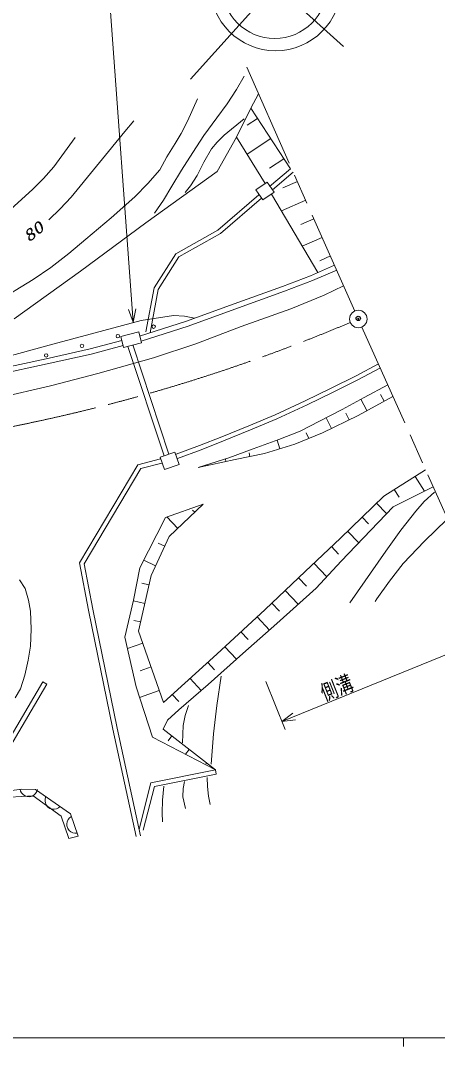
# Model space of a CAD drawing. Units: millimetres, scale not verified. Extents: x 40000 to 680000, y 20000 to 380000.
# Drawn here: x 224162 to 271878, y 204000 to 321291 of the extents above; entities that cross this region are included whole.
import ezdxf
from ezdxf.enums import TextEntityAlignment as Align

# ---------------------------------------------------------------- set-up
doc = ezdxf.new("R2010")
doc.units = ezdxf.units.MM
doc.header["$LTSCALE"] = 1000
doc.header["$PDMODE"] = 32
doc.header["$PDSIZE"] = 500
doc.linetypes.add('CHAIN', pattern=[18.5, 12, -1.5, 3.5, -1.5])
for name, color, linetype, lineweight in [('M-BGD', 7, 'Continuous', 13), ('M-BMK', 2, 'CHAIN', 13), ('M-BMK-SRVR', 3, 'Continuous', 13), ('M-STR-HTXT', 7, 'Continuous', 13), ('M-STR-STRC', 7, 'Continuous', 13), ('M-TTL-BAND', 7, 'Continuous', 13)]:
    doc.layers.add(name, color=color, linetype=linetype, lineweight=lineweight)
doc.layers.add('M-OTRS', color=6, linetype='Continuous')
doc.styles.add('ＭＳ ゴシック', font='')
doc.styles.get('ＭＳ ゴシック').set_extended_font_data('MS Gothic')

msp = doc.modelspace()

# ---------------------------------------------------------------- linework, layer by layer
at = {"layer": 'M-BGD'}
for p, q in [((250532, 311260), (251402, 312921)), ((248884, 307964), (250532, 311260)), ((250532, 311260), (255055, 304333)), ((251286, 310106), (250101, 309332)), ((246663, 304024), (248884, 307964)), ((252171, 302672), (248884, 307964)), ((252794, 307797), (250086, 306029)), ((254301, 305488), (252645, 304407)), ((238495, 298148), (246663, 304024)), ((252669, 302308), (255055, 304333)), ((252993, 301927), (255378, 303952)), ((252385, 302818), (251094, 301938)), ((253174, 301662), (252385, 302818)), ((255850, 302888), (254184, 302148)), ((251094, 301938), (251883, 300781)), ((251883, 300781), (253174, 301662)), ((258184, 292476), (252875, 301458)), ((246759, 297338), (251431, 301346)), ((247047, 296926), (251756, 300967)), ((256795, 300759), (254017, 299527)), ((231043, 292631), (238495, 298148)), ((257739, 298631), (256221, 297958)), ((241939, 294630), (246759, 297338)), ((242293, 294256), (247047, 296926)), ((258684, 296503), (256402, 295491)), ((239442, 290716), (241939, 294630)), ((239916, 290528), (242293, 294256)), ((257361, 292118), (260100, 293311)), ((259628, 294375), (258408, 293833)), ((223448, 287185), (231043, 292631)), ((254144, 290896), (257361, 292118)), ((257587, 291562), (260340, 292761)), ((248082, 288703), (254144, 290896)), ((254357, 290335), (257587, 291562)), ((238501, 285697), (239442, 290716)), ((238993, 285605), (239916, 290528)), ((248286, 288139), (254357, 290335)), ((243152, 286931), (248082, 288703)), ((237963, 287013), (241667, 287555)), ((241667, 287555), (242931, 287510)), ((242931, 287510), (244083, 287266)), ((243344, 286363), (248286, 288139)), ((227847, 284303), (237963, 287013)), ((237783, 285220), (243152, 286931)), ((237965, 284648), (243344, 286363)), ((237695, 285691), (235636, 285156)), ((235636, 285156), (235962, 283898)), ((238022, 284432), (237695, 285691)), ((217188, 281367), (227847, 284303)), ((232116, 283748), (235744, 284720)), ((232259, 283165), (235899, 284140)), ((235962, 283898), (238022, 284432)), ((236457, 284026), (240582, 271518)), ((237027, 284214), (241152, 271706)), ((227090, 282620), (232116, 283748)), ((227221, 282035), (232259, 283165)), ((221066, 281332), (227090, 282620)), ((221182, 280743), (227221, 282035)), ((265115, 282029), (262554, 280669)), ((265349, 281588), (262778, 280221)), ((262554, 280669), (259709, 279246)), ((259709, 279246), (256741, 277824)), ((262778, 280221), (259925, 278795)), ((263482, 278195), (266177, 279651)), ((259925, 278795), (256953, 277371)), ((260977, 276834), (263482, 278195)), ((266775, 278312), (262801, 276154)), ((263795, 276693), (263094, 277984)), ((265782, 277772), (265362, 278545)), ((256741, 277824), (253308, 276216)), ((256953, 277371), (253511, 275759)), ((258380, 275474), (260977, 276834)), ((253308, 276216), (250278, 274948)), ((253511, 275759), (250465, 274485)), ((262801, 276154), (258720, 274144)), ((259740, 274647), (259137, 275871)), ((261781, 275652), (261403, 276418)), ((250278, 274948), (247217, 273711)), ((250465, 274485), (247402, 273247)), ((256153, 274361), (258380, 275474)), ((247217, 273711), (244650, 272691)), ((250804, 272320), (253710, 273402)), ((253819, 272320), (253515, 273329)), ((253710, 273402), (256153, 274361)), ((258720, 274144), (255566, 272845)), ((257143, 273495), (256864, 274172)), ((244650, 272691), (241960, 271701)), ((244823, 272222), (242133, 271232)), ((247402, 273247), (244823, 272222)), ((247990, 271299), (250804, 272320)), ((255566, 272845), (252072, 271794)), ((240199, 271182), (237605, 270499)), ((241806, 271949), (240136, 271361)), ((240136, 271361), (240634, 269946)), ((242304, 270534), (241806, 271949)), ((244496, 270186), (247990, 271299)), ((248732, 271114), (244496, 270186)), ((247673, 270882), (247608, 271178)), ((252072, 271794), (248732, 271114)), ((250402, 271454), (250320, 271856)), ((237605, 270499), (230909, 259285)), ((237929, 270068), (231436, 259193)), ((240326, 270698), (237929, 270068)), ((240634, 269946), (242304, 270534)), ((245555, 270418), (245542, 270477)), ((265734, 266909), (270520, 269927)), ((269324, 269173), (270391, 267480)), ((271392, 267976), (266791, 265699)), ((266930, 267664), (267477, 266797)), ((260766, 262109), (265734, 266909)), ((240770, 264488), (245070, 265983)), ((245070, 265983), (241187, 262317)), ((244099, 265066), (243852, 265328)), ((266791, 265699), (260864, 259479)), ((264906, 266109), (266052, 264923)), ((237806, 258727), (240770, 264488)), ((242158, 263234), (240923, 264541)), ((263250, 264509), (263977, 263756)), ((261594, 262909), (262872, 261586)), ((241187, 262317), (239100, 257851)), ((256717, 258310), (260766, 262109)), ((240666, 261201), (239898, 261559)), ((259754, 261159), (260561, 260299)), ((230909, 259285), (231956, 253884)), ((239622, 258967), (238258, 259605)), ((257729, 259259), (259199, 257693)), ((260864, 259479), (257983, 256389)), ((231436, 259193), (232447, 253982)), ((237096, 255012), (237806, 258727)), ((252167, 253968), (256717, 258310)), ((224712, 256375), (224036, 257344)), ((239100, 257851), (237681, 251463)), ((238864, 256786), (238042, 256969)), ((255958, 257586), (256888, 256612)), ((225095, 255023), (224712, 256375)), ((257983, 256389), (253475, 252340)), ((254442, 256139), (255947, 254561)), ((225321, 253754), (225095, 255023)), ((236095, 250796), (237096, 255012)), ((238391, 254657), (237081, 254948)), ((252925, 254692), (253802, 253772)), ((225388, 251703), (225321, 253754)), ((231956, 253884), (234731, 240276)), ((232447, 253982), (235220, 240379)), ((246614, 248834), (252167, 253968)), ((237917, 252528), (237113, 252707)), ((253475, 252340), (249592, 248917)), ((251241, 253112), (252638, 251602)), ((225298, 249765), (225388, 251703)), ((237681, 251463), (240520, 243323)), ((249390, 251401), (250204, 250521)), ((237389, 245118), (236095, 250796)), ((238154, 250107), (236392, 249492)), ((225050, 248166), (225298, 249765)), ((240520, 243323), (246614, 248834)), ((249592, 248917), (245626, 245369)), ((247540, 249689), (248860, 248262)), ((224667, 246453), (225050, 248166)), ((245599, 247915), (246370, 247062)), ((224171, 244898), (224667, 246453)), ((239100, 247393), (237861, 246961)), ((226725, 245689), (222723, 238880)), ((227156, 245436), (222924, 238236)), ((226725, 245689), (227156, 245436)), ((245626, 245369), (242287, 242488)), ((243567, 246078), (244830, 244682)), ((223540, 243862), (224171, 244898)), ((239267, 239357), (237389, 245118)), ((240046, 244680), (237788, 243892)), ((241535, 244242), (242267, 243432)), ((242287, 242488), (240993, 241319)), ((240993, 241319), (240492, 240276)), ((234731, 240276), (237400, 227989)), ((235220, 240379), (237889, 228095)), ((246461, 235634), (239267, 239357)), ((240492, 240276), (246461, 235634)), ((241487, 239502), (241056, 238949)), ((243476, 237955), (243046, 237402)), ((245466, 236408), (245380, 236297)), ((246461, 235634), (239072, 234131)), ((246561, 235144), (239479, 233704)), ((246461, 235634), (246561, 235144)), ((222004, 233102), (224318, 233426)), ((224105, 233432), (224178, 233190)), ((224318, 233426), (225892, 233379)), ((239072, 234131), (237724, 228851)), ((239479, 233704), (238209, 228727)), ((225614, 232639), (221495, 232407)), ((224178, 233190), (224292, 232986)), ((224292, 232986), (224486, 232780)), ((224486, 232780), (224683, 232655)), ((224683, 232655), (224920, 232568)), ((224920, 232568), (225240, 232558)), ((225240, 232558), (225482, 232631)), ((225482, 232631), (225686, 232745)), ((228807, 230325), (225614, 232639)), ((225686, 232745), (225892, 232939)), ((225892, 233379), (229872, 230603)), ((225892, 232939), (226018, 233136)), ((226018, 233136), (226105, 233373)), ((226990, 232321), (226974, 232088)), ((227062, 232563), (226990, 232321)), ((226974, 232088), (227023, 231809)), ((227023, 231809), (227119, 231597)), ((227119, 231597), (227270, 231394)), ((227270, 231394), (227532, 231211)), ((227532, 231211), (227775, 231139)), ((227775, 231139), (228008, 231123)), ((228008, 231123), (228286, 231172)), ((228286, 231172), (228499, 231268)), ((228499, 231268), (228702, 231419)), ((229687, 227780), (228807, 230325)), ((229634, 229942), (229510, 229688)), ((229784, 230121), (229634, 229942)), ((229985, 230275), (229784, 230121)), ((229872, 230603), (230751, 228057)), ((229510, 229688), (229462, 229460)), ((229462, 229460), (229465, 229207)), ((229465, 229207), (229570, 228904)), ((229570, 228904), (229724, 228704)), ((230751, 228057), (229687, 227780)), ((229724, 228704), (229902, 228554)), ((229902, 228554), (230157, 228430)), ((230157, 228430), (230385, 228382)), ((230385, 228382), (230638, 228385))]:
    msp.add_line(p, q, dxfattribs=at)
for points in [[(239500, 299261), (240516, 300748), (241494, 302368), (242568, 304198), (243876, 306211), (245146, 308141), (246623, 310180), (247809, 311781), (248880, 313406), (249747, 314943)], [(214634, 281161), (215498, 282746), (216360, 284095), (217099, 285038), (218049, 286071), (219338, 287283), (220724, 288438), (222170, 289509), (223559, 290418), (225600, 291680), (227620, 293059), (229675, 294656), (231637, 296313), (234527, 298737), (237236, 301146), (238745, 302651), (240094, 304210), (240893, 305694), (241842, 307226), (242542, 308377), (243276, 309795), (244404, 312349)], [(227392, 298515), (228703, 299751), (229975, 301092), (236088, 308586), (237123, 309836)], [(242993, 301629), (243620, 302409), (244391, 303578), (245130, 305086), (246032, 306610), (246647, 307369), (247457, 308189), (249747, 310052)], [(208448, 287347), (210698, 289425), (213267, 291652), (220618, 297672), (223044, 299725), (225523, 301960), (226799, 303232), (227971, 304560), (230421, 307903)], [(271525, 267387), (270360, 266289), (269383, 265217), (267670, 263018), (265947, 260639), (261855, 254702)], [(272947, 264259), (270376, 261769), (267942, 259213), (266383, 257197), (264946, 255175), (264756, 254873)], [(247122, 246340), (246617, 242978), (246238, 239749), (245984, 236272)], [(243367, 242984), (242995, 241841), (242757, 240686), (242685, 238718)], [(245529, 234736), (245545, 233735), (245673, 232608), (245870, 231665)], [(240580, 233769), (240426, 232176), (240390, 230693), (240410, 229674)], [(242912, 234281), (242781, 233485), (242754, 232548), (243026, 231209)]]:
    msp.add_lwpolyline(points, dxfattribs=at)
for centre in [(239391, 286297), (235293, 285200), (231195, 284102), (227096, 283004)]:
    msp.add_circle(centre, 200, dxfattribs=at)
at = {"layer": 'M-BMK'}
for p, q in [((262416, 288078), (249716, 316723)), ((263229, 286251), (275598, 258560))]:
    msp.add_line(p, q, dxfattribs=at)
msp.add_arc((184039, 470994), 200000, 264.75743, 292.91147, dxfattribs=at)
at = {"layer": 'M-BMK-SRVR'}
for p, q in [((243625, 314589), (265726, 339135)), ((245524, 332391), (261130, 318339))]:
    msp.add_line(p, q, dxfattribs=at)
for centre, radius in [((253358, 325336), 7500), ((253246, 325225), 6000), ((262821, 287164), 1000), ((262821, 287164), 40)]:
    msp.add_circle(centre, radius, dxfattribs=at)
at = {"layer": 'M-OTRS'}
msp.add_point((262814, 287240), dxfattribs=at)
at = {"layer": 'M-STR-HTXT'}
for p, q in [((237035, 286802), (234041, 327942)), ((237035, 286802), (236507, 288268)), ((237345, 288329), (237035, 286802)), ((254083, 241161), (273462, 249046)), ((252220, 245741), (254460, 240234)), ((254083, 241161), (255314, 242115)), ((255631, 241337), (254083, 241161))]:
    msp.add_line(p, q, dxfattribs=at)
at = {"layer": 'M-STR-STRC'}
for p, q in [((258914, 289910), (261137, 290963)), ((255085, 288315), (258914, 289910)), ((249395, 286294), (255085, 288315)), ((244236, 284326), (249395, 286294)), ((239396, 282731), (244236, 284326)), ((233029, 280922), (239396, 282731)), ((227604, 279540), (233029, 280922)), ((221648, 278157), (227604, 279540))]:
    msp.add_line(p, q, dxfattribs=at)
at = {"layer": 'M-TTL-BAND'}
for p, q in [((40000, 205000), (579000, 205000)), ((268000, 205000), (268000, 204000))]:
    msp.add_line(p, q, dxfattribs=at)

# ---------------------------------------------------------------- texts
at = {"layer": 'M-BGD', "style": 'ＭＳ ゴシック', "oblique": 15, "width": 1.35}
msp.add_text('80', height=1320, rotation=39.2, dxfattribs=at).set_placement((225374, 295566), align=Align.BOTTOM_LEFT)
at = {"layer": 'M-STR-HTXT', "style": 'ＭＳ ゴシック', "width": 0.75}
msp.add_text('側溝', height=1833, rotation=21.8, dxfattribs=at).set_placement((259145, 242949), align=Align.BOTTOM_LEFT)

doc.saveas('drawing.dxf')
